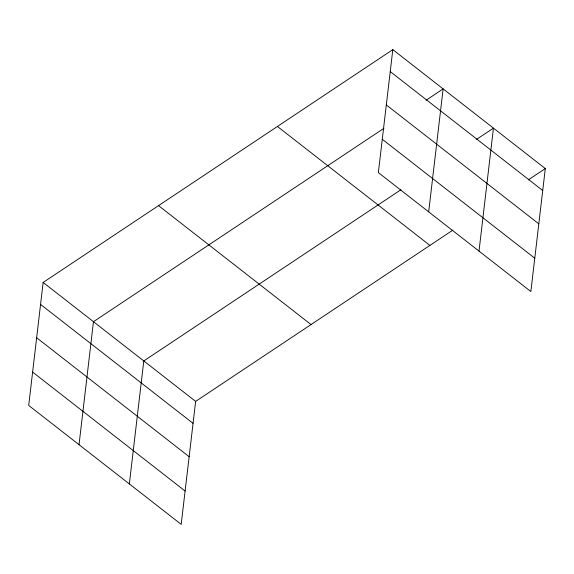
<?xml version="1.0" encoding="UTF-8"?>
<svg xmlns="http://www.w3.org/2000/svg" width="574" height="574" viewBox="0 0 574 574"><rect width="100%" height="100%" fill="white"/><g stroke="black" fill="none" stroke-linecap="round" stroke-linejoin="round"><path stroke-width="0.86" d="M392.81 49.637L378.359 172.609L530.857 291.542L545.3 168.569L392.81 49.637L43.143 282.458L28.7 405.431L181.19 524.363L195.641 401.391L452.843 230.138M79.025 444.678L93.469 321.705L383.956 128.289M129.344 483.925L143.794 360.953L400.996 189.7M428.685 211.856L443.128 88.884L426.116 100.213M479.01 251.103L493.453 128.138L476.442 139.46M528.288 179.899L545.3 168.569M390.227 71.592L542.724 190.525M386.309 104.927L538.807 223.86M382.277 139.274L534.767 258.207M277.421 126.467L429.912 245.407M158.532 205.628L311.029 324.561M43.143 282.458L195.641 401.391M40.567 304.414L193.058 423.347M36.65 337.749L189.14 456.682M32.618 372.088L185.108 491.028"/></g></svg>
